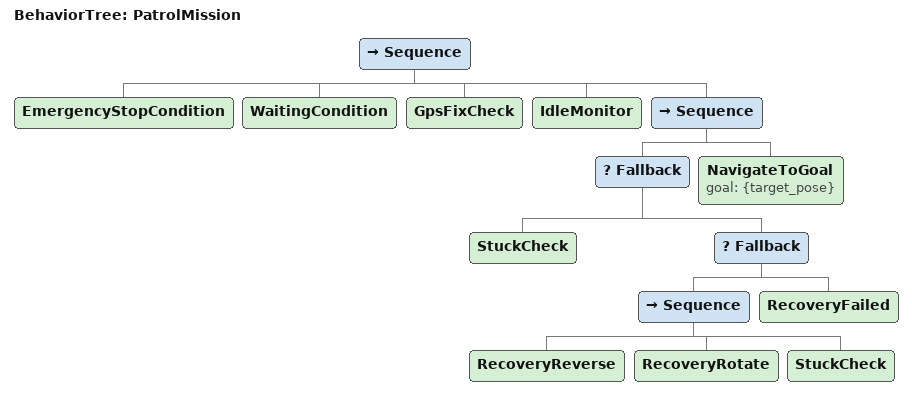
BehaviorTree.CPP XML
<root BTCPP_format="4">
  <BehaviorTree ID="PatrolMission">
    <Sequence>
      <!-- 1. Emergency stop check — highest priority -->
      <EmergencyStopCondition/>

      <!-- 2. Waiting gate — LLM-imposed pause -->
      <WaitingCondition/>

      <!-- 3. GPS fix check — halt if GPS lost -->
      <GpsFixCheck/>

      <!-- 4. Idle check — no goal in queue -->
      <IdleMonitor/>

      <!-- 5. Mission execution -->
      <Sequence>
        <!-- Stuck handling: reverse, rotate, then check if still stuck -->
        <Fallback>
          <StuckCheck/>
          <Fallback>
            <Sequence>
              <RecoveryReverse/>
              <RecoveryRotate/>
              <StuckCheck/>
            </Sequence>
            <RecoveryFailed/>
          </Fallback>
        </Fallback>

        <!-- Navigation execution (VFH planner handles obstacle avoidance) -->
        <NavigateToGoal goal="{target_pose}"/>
      </Sequence>
    </Sequence>
  </BehaviorTree>
</root>
